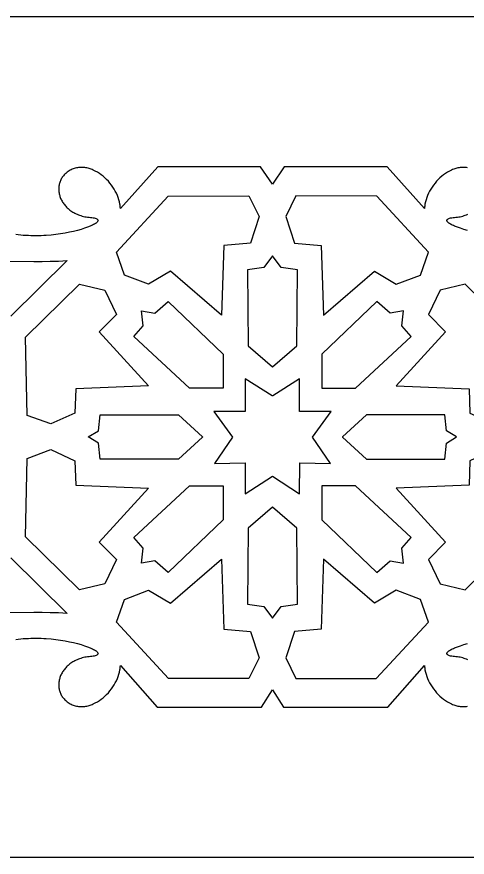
# Model space of a CAD drawing. Extents: x -1578 to -778, y -133 to 7.
# Drawn here: x -1220.4 to -1145.3, y -133.1 to 6.9 of the extents above; entities that cross this region are included whole.
import ezdxf

# ---------------------------------------------------------------- set-up
doc = ezdxf.new("R2010")
doc.units = 0
doc.layers.add('LAYER_2', color=174, linetype='CONTINUOUS')

msp = doc.modelspace()

# ---------------------------------------------------------------- linework, layer by layer
at = {"layer": 'LAYER_2'}
for points in [[(-1577.79, -133.05), (-777.79, -133.05), (-777.79, 6.95), (-1577.79, 6.95)], [(-1185.89, -31.13), (-1186.28, -42.78), (-1194.77, -35.43), (-1198.42, -37.59), (-1202.47, -36.07), (-1203.78, -32.27), (-1195.16, -22.94), (-1181.71, -22.9), (-1180.01, -26.32), (-1181.45, -30.75)], [(-1169.69, -31.13), (-1169.3, -42.78), (-1160.81, -35.43), (-1157.16, -37.59), (-1153.11, -36.07), (-1151.8, -32.27), (-1160.42, -22.94), (-1173.87, -22.9), (-1175.57, -26.32), (-1174.13, -30.75)], [(-1177.79, -51.38), (-1173.74, -47.84), (-1173.61, -35.18), (-1176.35, -34.8), (-1177.79, -32.9), (-1179.23, -34.8), (-1181.97, -35.18), (-1181.84, -47.84)], [(-1210.7, -59.1), (-1214.74, -60.85), (-1218.67, -59.48), (-1218.93, -46.45), (-1209.92, -37.59), (-1205.74, -38.6), (-1203.78, -42.65), (-1206.65, -45.56), (-1198.42, -54.55), (-1210.57, -55.05)], [(-1144.88, -59.1), (-1140.84, -60.85), (-1136.91, -59.48), (-1136.65, -46.45), (-1145.66, -37.59), (-1149.84, -38.6), (-1151.8, -42.65), (-1148.93, -45.56), (-1157.16, -54.55), (-1145.01, -55.05)], [(-1186.02, -49.23), (-1186.02, -54.93), (-1191.63, -54.93), (-1200.9, -46.32), (-1199.34, -44.55), (-1199.6, -42.02), (-1197.38, -42.4), (-1195.16, -40.5)], [(-1169.56, -49.23), (-1169.56, -54.93), (-1163.95, -54.93), (-1154.67, -46.32), (-1156.24, -44.55), (-1155.98, -42.02), (-1158.2, -42.4), (-1160.42, -40.5)], [(-1177.79, -69.58), (-1173.26, -72.51), (-1173.25, -67.36), (-1168.13, -67.48), (-1171.12, -63.08), (-1168.02, -58.81), (-1173.26, -58.81), (-1173.26, -53.36), (-1177.74, -56.2), (-1177.79, -56.17), (-1177.84, -56.2), (-1182.32, -53.36), (-1182.32, -58.81), (-1187.56, -58.81), (-1184.46, -63.08), (-1187.45, -67.48), (-1182.33, -67.36), (-1182.32, -72.51)], [(-1193.46, -59.36), (-1189.46, -63.05), (-1189.47, -63.07), (-1193.46, -66.75), (-1206.52, -66.75), (-1206.78, -64.1), (-1208.48, -63.05), (-1206.78, -62.01), (-1206.52, -59.36)], [(-1162.12, -59.36), (-1166.12, -63.05), (-1166.11, -63.07), (-1162.12, -66.75), (-1149.06, -66.75), (-1148.8, -64.1), (-1147.1, -63.05), (-1148.8, -62.01), (-1149.06, -59.36)], [(-1214.74, -65.12), (-1210.7, -67.01), (-1210.57, -71.06), (-1198.42, -71.56), (-1206.65, -80.55), (-1203.78, -83.46), (-1205.74, -87.51), (-1209.92, -88.52), (-1218.93, -79.66), (-1218.67, -66.63)], [(-1140.84, -65.12), (-1144.88, -67.01), (-1145.01, -71.06), (-1157.16, -71.56), (-1148.93, -80.55), (-1151.8, -83.46), (-1149.84, -87.51), (-1145.66, -88.52), (-1136.65, -79.66), (-1136.91, -66.63)], [(-1191.63, -71.18), (-1186.02, -71.18), (-1186.02, -76.88), (-1195.16, -85.61), (-1197.38, -83.71), (-1199.6, -84.09), (-1199.34, -81.56), (-1200.9, -79.79)], [(-1163.95, -71.18), (-1169.56, -71.18), (-1169.56, -76.88), (-1160.42, -85.61), (-1158.2, -83.71), (-1155.98, -84.09), (-1156.24, -81.56), (-1154.67, -79.79)], [(-1177.79, -93.21), (-1176.35, -91.31), (-1173.61, -90.93), (-1173.74, -78.27), (-1177.79, -74.73), (-1181.84, -78.27), (-1181.97, -90.93), (-1179.23, -91.31)], [(-1186.28, -83.4), (-1185.89, -95.05), (-1181.45, -95.43), (-1180.01, -99.86), (-1181.71, -103.28), (-1195.09, -103.31), (-1203.78, -93.91), (-1202.47, -90.11), (-1198.42, -88.59), (-1194.77, -90.75)], [(-1169.3, -83.4), (-1169.69, -95.05), (-1174.13, -95.43), (-1175.57, -99.86), (-1173.87, -103.28), (-1160.49, -103.31), (-1151.8, -93.91), (-1153.11, -90.11), (-1157.16, -88.59), (-1160.81, -90.75)]]:
    msp.add_lwpolyline(points, close=True, dxfattribs=at)
for points in [[(-1145.28, -18.2), (-1145.46, -18.17), (-1145.64, -18.15), (-1145.81, -18.14), (-1145.99, -18.14), (-1146.17, -18.14), (-1146.35, -18.16), (-1146.53, -18.18), (-1146.7, -18.2), (-1146.88, -18.24), (-1147.06, -18.28), (-1147.23, -18.33), (-1147.41, -18.38), (-1147.59, -18.44), (-1147.76, -18.51), (-1147.93, -18.59), (-1148.27, -18.75), (-1148.61, -18.94), (-1148.94, -19.15), (-1149.26, -19.37), (-1149.57, -19.62), (-1149.87, -19.88), (-1150.16, -20.16), (-1150.44, -20.45), (-1150.7, -20.76), (-1150.95, -21.08), (-1151.18, -21.41), (-1151.4, -21.75), (-1151.6, -22.09), (-1151.78, -22.44), (-1151.94, -22.8), (-1152.08, -23.16), (-1152.2, -23.52), (-1152.3, -23.88), (-1152.37, -24.25), (-1152.39, -24.43), (-1152.41, -24.61), (-1152.43, -24.79), (-1152.44, -24.97), (-1158.66, -18.05), (-1175.82, -18.05), (-1177.79, -20.91), (-1179.76, -18.05), (-1196.92, -18.05), (-1203.14, -24.97), (-1203.15, -24.79), (-1203.16, -24.61), (-1203.18, -24.43), (-1203.21, -24.25), (-1203.28, -23.88), (-1203.38, -23.52), (-1203.5, -23.16), (-1203.64, -22.8), (-1203.8, -22.44), (-1203.98, -22.09), (-1204.18, -21.75), (-1204.4, -21.41), (-1204.63, -21.08), (-1204.88, -20.76), (-1205.14, -20.45), (-1205.42, -20.16), (-1205.71, -19.88), (-1206.01, -19.62), (-1206.32, -19.37), (-1206.64, -19.15), (-1206.97, -18.94), (-1207.31, -18.75), (-1207.65, -18.59), (-1207.82, -18.51), (-1207.99, -18.44), (-1208.17, -18.38), (-1208.34, -18.33), (-1208.52, -18.28), (-1208.7, -18.24), (-1208.88, -18.2), (-1209.05, -18.18), (-1209.23, -18.16), (-1209.41, -18.14), (-1209.59, -18.14), (-1209.77, -18.14), (-1209.94, -18.15), (-1210.12, -18.17), (-1210.3, -18.2), (-1210.47, -18.23), (-1210.65, -18.28), (-1210.82, -18.33), (-1211, -18.39), (-1211.17, -18.46), (-1211.34, -18.54), (-1211.51, -18.63), (-1211.67, -18.73), (-1211.83, -18.83), (-1211.98, -18.94), (-1212.12, -19.05), (-1212.25, -19.16), (-1212.38, -19.28), (-1212.5, -19.4), (-1212.61, -19.53), (-1212.71, -19.66), (-1212.81, -19.79), (-1212.9, -19.93), (-1212.98, -20.07), (-1213.06, -20.21), (-1213.13, -20.36), (-1213.19, -20.5), (-1213.24, -20.65), (-1213.28, -20.8), (-1213.32, -20.95), (-1213.36, -21.11), (-1213.38, -21.26), (-1213.4, -21.42), (-1213.41, -21.58), (-1213.41, -21.73), (-1213.41, -21.89), (-1213.4, -22.05), (-1213.39, -22.21), (-1213.36, -22.37), (-1213.33, -22.53), (-1213.3, -22.69), (-1213.25, -22.84), (-1213.2, -23), (-1213.15, -23.16), (-1213.09, -23.31), (-1213.02, -23.47), (-1212.94, -23.62), (-1212.86, -23.77), (-1212.77, -23.92), (-1212.68, -24.06), (-1212.57, -24.21), (-1212.47, -24.35), (-1212.35, -24.49), (-1212.23, -24.62), (-1212.11, -24.75), (-1211.98, -24.88), (-1211.84, -25.01), (-1211.69, -25.13), (-1211.54, -25.25), (-1211.39, -25.36), (-1211.23, -25.47), (-1211.06, -25.58), (-1210.88, -25.68), (-1210.7, -25.78), (-1210.52, -25.87), (-1210.33, -25.95), (-1210.13, -26.04), (-1209.93, -26.11), (-1209.72, -26.18), (-1209.51, -26.24), (-1209.29, -26.3), (-1209.06, -26.35), (-1208.83, -26.39), (-1208.6, -26.43), (-1208.36, -26.46), (-1208.11, -26.49), (-1207.87, -26.51), (-1207.66, -26.54), (-1207.48, -26.57), (-1207.32, -26.61), (-1207.19, -26.66), (-1207.08, -26.7), (-1206.99, -26.76), (-1206.93, -26.82), (-1206.88, -26.88), (-1206.86, -26.95), (-1206.87, -27.02), (-1206.89, -27.09), (-1206.93, -27.16), (-1207, -27.24), (-1207.08, -27.32), (-1207.18, -27.41), (-1207.3, -27.49), (-1207.43, -27.58), (-1207.59, -27.66), (-1207.76, -27.75), (-1207.95, -27.84), (-1208.15, -27.93), (-1208.6, -28.11), (-1209.11, -28.29), (-1209.66, -28.47), (-1210.27, -28.63), (-1210.92, -28.8), (-1211.61, -28.95), (-1212.33, -29.09), (-1213.09, -29.21), (-1213.87, -29.32), (-1214.67, -29.41), (-1215.49, -29.47), (-1215.91, -29.5), (-1216.33, -29.52), (-1216.75, -29.53), (-1217.18, -29.54), (-1217.6, -29.54), (-1218.03, -29.53), (-1218.45, -29.51), (-1218.88, -29.49), (-1219.31, -29.46), (-1219.73, -29.42), (-1220.15, -29.37), (-1220.57, -29.31)], [(-1145.31, -28.63), (-1145.91, -28.47), (-1146.47, -28.29), (-1146.98, -28.11), (-1147.43, -27.93), (-1147.63, -27.84), (-1147.82, -27.75), (-1147.99, -27.66), (-1148.14, -27.58), (-1148.28, -27.49), (-1148.4, -27.41), (-1148.5, -27.32), (-1148.58, -27.24), (-1148.65, -27.16), (-1148.69, -27.09), (-1148.71, -27.02), (-1148.71, -26.95), (-1148.69, -26.88), (-1148.65, -26.82), (-1148.59, -26.76), (-1148.5, -26.7), (-1148.39, -26.66), (-1148.26, -26.61), (-1148.1, -26.57), (-1147.91, -26.54), (-1147.7, -26.51), (-1147.47, -26.49), (-1147.22, -26.46), (-1146.98, -26.43), (-1146.75, -26.39), (-1146.52, -26.35), (-1146.29, -26.3), (-1146.07, -26.24), (-1145.86, -26.18), (-1145.65, -26.11), (-1145.45, -26.04), (-1145.25, -25.95)], [(-1222.65, -33.79), (-1217.53, -33.82), (-1216.19, -33.81), (-1214.82, -33.79), (-1214.12, -33.77), (-1213.42, -33.74), (-1212.72, -33.7), (-1212.01, -33.66), (-1221.41, -42.9)], [(-1221.41, -83.21), (-1212.01, -92.45), (-1212.72, -92.41), (-1213.42, -92.37), (-1214.12, -92.34), (-1214.82, -92.32), (-1216.19, -92.3), (-1217.53, -92.29), (-1222.65, -92.32)], [(-1220.57, -96.79), (-1220.15, -96.74), (-1219.73, -96.69), (-1219.31, -96.65), (-1218.88, -96.62), (-1218.45, -96.6), (-1218.03, -96.58), (-1217.6, -96.57), (-1217.18, -96.57), (-1216.75, -96.58), (-1216.33, -96.59), (-1215.91, -96.61), (-1215.49, -96.64), (-1214.67, -96.7), (-1213.87, -96.79), (-1213.09, -96.9), (-1212.33, -97.02), (-1211.61, -97.16), (-1210.92, -97.31), (-1210.27, -97.47), (-1209.66, -97.64), (-1209.11, -97.82), (-1208.6, -98), (-1208.15, -98.18), (-1207.95, -98.27), (-1207.76, -98.36), (-1207.59, -98.44), (-1207.43, -98.53), (-1207.3, -98.62), (-1207.18, -98.7), (-1207.08, -98.79), (-1207, -98.87), (-1206.93, -98.95), (-1206.89, -99.02), (-1206.87, -99.09), (-1206.86, -99.16), (-1206.88, -99.23), (-1206.93, -99.29), (-1206.99, -99.35), (-1207.08, -99.4), (-1207.19, -99.45), (-1207.32, -99.5), (-1207.48, -99.54), (-1207.66, -99.57), (-1207.87, -99.6), (-1208.11, -99.62), (-1208.36, -99.65), (-1208.6, -99.68), (-1208.83, -99.72), (-1209.06, -99.76), (-1209.29, -99.81), (-1209.51, -99.87), (-1209.72, -99.93), (-1209.93, -100), (-1210.13, -100.07), (-1210.33, -100.15), (-1210.52, -100.24), (-1210.7, -100.33), (-1210.88, -100.43), (-1211.06, -100.53), (-1211.23, -100.63), (-1211.39, -100.74), (-1211.54, -100.86), (-1211.69, -100.98), (-1211.84, -101.1), (-1211.98, -101.23), (-1212.11, -101.35), (-1212.23, -101.49), (-1212.35, -101.62), (-1212.47, -101.76), (-1212.57, -101.9), (-1212.68, -102.05), (-1212.77, -102.19), (-1212.86, -102.34), (-1212.94, -102.49), (-1213.02, -102.64), (-1213.09, -102.8), (-1213.15, -102.95), (-1213.2, -103.11), (-1213.25, -103.27), (-1213.3, -103.42), (-1213.33, -103.58), (-1213.36, -103.74), (-1213.39, -103.9), (-1213.4, -104.06), (-1213.41, -104.22), (-1213.41, -104.38), (-1213.41, -104.53), (-1213.4, -104.69), (-1213.38, -104.85), (-1213.36, -105), (-1213.32, -105.16), (-1213.28, -105.31), (-1213.24, -105.46), (-1213.19, -105.61), (-1213.13, -105.75), (-1213.06, -105.9), (-1212.98, -106.04), (-1212.9, -106.18), (-1212.81, -106.32), (-1212.71, -106.45), (-1212.61, -106.58), (-1212.5, -106.7), (-1212.38, -106.83), (-1212.25, -106.95), (-1212.12, -107.06), (-1211.98, -107.17), (-1211.83, -107.28), (-1211.67, -107.38), (-1211.51, -107.48), (-1211.34, -107.57), (-1211.17, -107.65), (-1211, -107.72), (-1210.82, -107.78), (-1210.65, -107.83), (-1210.47, -107.88), (-1210.3, -107.91), (-1210.12, -107.94), (-1209.94, -107.96), (-1209.77, -107.97), (-1209.59, -107.97), (-1209.41, -107.97), (-1209.23, -107.95), (-1209.05, -107.93), (-1208.88, -107.91), (-1208.7, -107.87), (-1208.52, -107.83), (-1208.34, -107.78), (-1208.17, -107.73), (-1207.99, -107.67), (-1207.82, -107.6), (-1207.65, -107.52), (-1207.31, -107.36), (-1206.97, -107.17), (-1206.64, -106.96), (-1206.32, -106.74), (-1206.01, -106.49), (-1205.71, -106.23), (-1205.42, -105.95), (-1205.14, -105.65), (-1204.88, -105.35), (-1204.63, -105.03), (-1204.4, -104.7), (-1204.18, -104.36), (-1203.98, -104.02), (-1203.8, -103.67), (-1203.64, -103.31), (-1203.5, -102.95), (-1203.38, -102.59), (-1203.28, -102.23), (-1203.21, -101.86), (-1203.18, -101.68), (-1203.16, -101.5), (-1203.15, -101.32), (-1203.14, -101.14), (-1196.99, -108.05), (-1179.62, -108.05), (-1177.79, -105.2), (-1175.96, -108.05), (-1158.59, -108.05), (-1152.44, -101.14), (-1152.43, -101.32), (-1152.41, -101.5), (-1152.39, -101.68), (-1152.37, -101.86), (-1152.3, -102.23), (-1152.2, -102.59), (-1152.08, -102.95), (-1151.94, -103.31), (-1151.78, -103.67), (-1151.6, -104.02), (-1151.4, -104.36), (-1151.18, -104.7), (-1150.95, -105.03), (-1150.7, -105.35), (-1150.44, -105.65), (-1150.16, -105.95), (-1149.87, -106.23), (-1149.57, -106.49), (-1149.26, -106.74), (-1148.94, -106.96), (-1148.61, -107.17), (-1148.27, -107.36), (-1147.93, -107.52), (-1147.76, -107.6), (-1147.59, -107.67), (-1147.41, -107.73), (-1147.23, -107.78), (-1147.06, -107.83), (-1146.88, -107.87), (-1146.7, -107.91), (-1146.53, -107.93), (-1146.35, -107.95), (-1146.17, -107.97), (-1145.99, -107.97), (-1145.81, -107.97), (-1145.64, -107.96), (-1145.46, -107.94), (-1145.28, -107.91)], [(-1145.25, -100.15), (-1145.45, -100.07), (-1145.65, -100), (-1145.86, -99.93), (-1146.07, -99.87), (-1146.29, -99.81), (-1146.52, -99.76), (-1146.75, -99.72), (-1146.98, -99.68), (-1147.22, -99.65), (-1147.47, -99.62), (-1147.7, -99.6), (-1147.91, -99.57), (-1148.1, -99.54), (-1148.26, -99.5), (-1148.39, -99.45), (-1148.5, -99.4), (-1148.59, -99.35), (-1148.65, -99.29), (-1148.69, -99.23), (-1148.71, -99.16), (-1148.71, -99.09), (-1148.69, -99.02), (-1148.65, -98.95), (-1148.58, -98.87), (-1148.5, -98.79), (-1148.4, -98.7), (-1148.28, -98.62), (-1148.14, -98.53), (-1147.99, -98.44), (-1147.82, -98.36), (-1147.63, -98.27), (-1147.43, -98.18), (-1146.98, -98), (-1146.47, -97.82), (-1145.91, -97.64), (-1145.31, -97.47)]]:
    msp.add_lwpolyline(points, dxfattribs=at)

doc.saveas('drawing.dxf')
